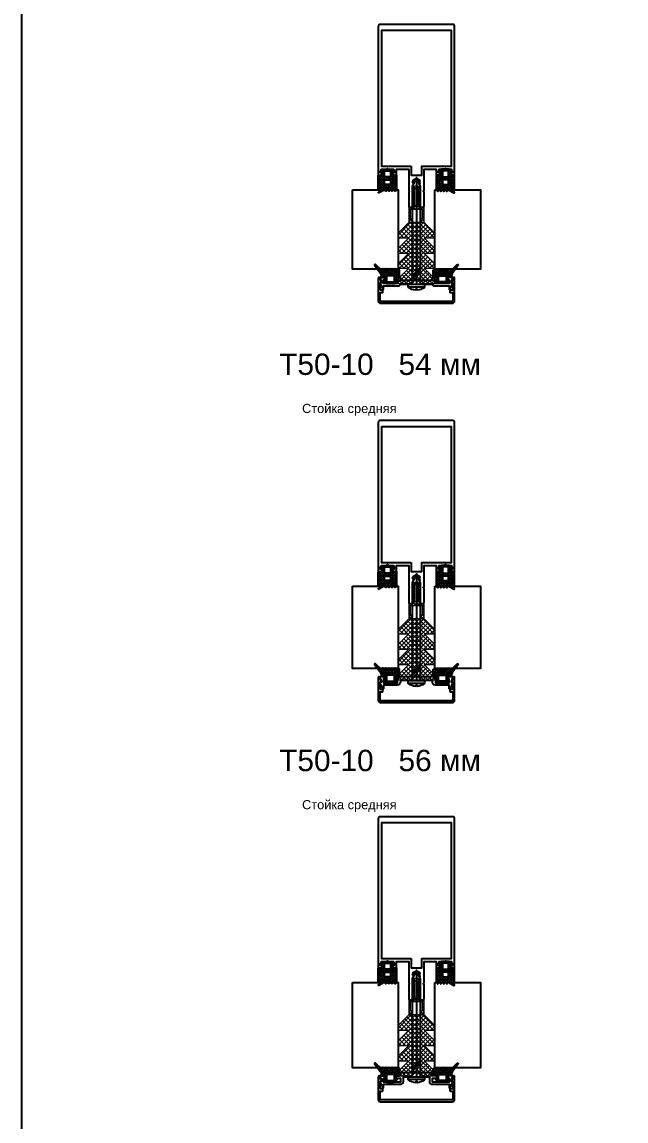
# Model space of a CAD drawing. Header units: millimetres. Extents: x 1744 to 18744, y -2272 to 2782.
# Drawn here: x 13841 to 14237, y 690 to 1411 of the extents above; entities that cross this region are included whole.
import ezdxf

# ---------------------------------------------------------------- set-up
doc = ezdxf.new("R2010")
doc.units = ezdxf.units.MM
doc.layers.add('Steklopaket', color=5, linetype='Continuous')
doc.layers.add('подписи', color=7, linetype='Continuous')
doc.layers.add('Уплотнители', color=1, linetype='Continuous', lineweight=20)
doc.layers.add('Штриховка', color=1, linetype='Continuous', lineweight=5)
doc.styles.get("Standard").update_dxf_attribs({"font": 'arial.ttf'})

# ---------------------------------------------------------------- blocks, each defined once
blk = doc.blocks.new('КП45548')
at = {"color": 146, "true_color": 0x105689}
blk.add_lwpolyline([(-25, 21.5, 0.414214), (-24.5, 21), (-23.57, 21, 0.116434), (-23.44, 21.03), (-22.67, 21.42, 0.284079), (-22.5, 21.69), (-22.5, 22.2, 0.414214), (-22.8, 22.5), (-23.5, 22.5), (-23.5, 24), (-23.09, 24.41, 0.198912), (-23, 24.62), (-23, 25), (-19.44, 25, 0.284079), (-19.17, 25.17), (-19, 25.5), (-18.83, 25.17, 0.284079), (-18.56, 25), (-15, 25), (-15, 24.62, 0.198912), (-14.91, 24.41), (-14.5, 24), (-14.5, 22.5), (-15.2, 22.5, 0.414214), (-15.5, 22.2), (-15.5, 21.69, 0.284079), (-15.33, 21.42), (-14.56, 21.03, 0.116434), (-14.43, 21), (-13.5, 21, 0.414214), (-13, 21.5), (-13, 25), (-5, 25), (-5, 11.12, 0.198912), (-4.91, 10.91), (-4.5, 10.5), (-4.91, 10.09, 0.198912), (-5, 9.88), (-5, 0.5, 0.414214), (-4.5, 0), (-3.12, 0, 0.198912), (-2.91, 0.09), (-2.09, 0.91, 0.198912), (-2, 1.12), (-2, 1.46, 0.284079), (-2.17, 1.73), (-2.5, 1.9), (-2.17, 2.07, 0.284079), (-2, 2.34), (-2, 3.26, 0.284079), (-2.17, 3.53), (-2.5, 3.7), (-2.17, 3.87, 0.284079), (-2, 4.14), (-2, 5.06, 0.284079), (-2.17, 5.33), (-2.5, 5.5), (-2.17, 5.67, 0.284079), (-2, 5.94), (-2, 6.86, 0.284079), (-2.17, 7.13), (-2.5, 7.3), (-2.17, 7.47, 0.284079), (-2, 7.74), (-2, 8.66, 0.284079), (-2.17, 8.93), (-2.5, 9.1), (-2.17, 9.27, 0.284079), (-2, 9.54), (-2, 10.46, 0.284079), (-2.17, 10.73), (-2.5, 10.9), (-2.17, 11.07, 0.284079), (-2, 11.34), (-2, 12.26, 0.284079), (-2.17, 12.53), (-2.5, 12.7), (-2.17, 12.87, 0.284079), (-2, 13.14), (-2, 14.06, 0.284079), (-2.17, 14.33), (-2.5, 14.5), (-2.17, 14.67, 0.284079), (-2, 14.94), (-2, 15.86, 0.284079), (-2.17, 16.13), (-2.5, 16.3), (-2, 18), (0, 19), (2, 18), (2, 17.64, 0.284079), (2.17, 17.37), (2.5, 17.2), (2.17, 17.03, 0.284079), (2, 16.76), (2, 15.84, 0.284079), (2.17, 15.57), (2.5, 15.4), (2.17, 15.23, 0.284079), (2, 14.96), (2, 14.04, 0.284079), (2.17, 13.77), (2.5, 13.6), (2.17, 13.43, 0.284079), (2, 13.16), (2, 12.24, 0.284079), (2.17, 11.97), (2.5, 11.8), (2.17, 11.63, 0.284079), (2, 11.36), (2, 10.44, 0.284079), (2.17, 10.17), (2.5, 10), (2.17, 9.83, 0.284079), (2, 9.56), (2, 8.64, 0.284079), (2.17, 8.37), (2.5, 8.2), (2.17, 8.03, 0.284079), (2, 7.76), (2, 6.84, 0.284079), (2.17, 6.57), (2.5, 6.4), (2.17, 6.23, 0.284079), (2, 5.96), (2, 5.04, 0.284079), (2.17, 4.77), (2.5, 4.6), (2.17, 4.43, 0.284079), (2, 4.16), (2, 3.24, 0.284079), (2.17, 2.97), (2.5, 2.8), (2.17, 2.63, 0.284079), (2, 2.36), (2, 1.12, 0.198912), (2.09, 0.91), (2.91, 0.09, 0.198912), (3.12, 0), (4.5, 0, 0.414214), (5, 0.5), (5, 9.88, 0.198912), (4.91, 10.09), (4.5, 10.5), (4.91, 10.91, 0.198912), (5, 11.12), (5, 25), (13, 25), (13, 21.5, 0.414214), (13.5, 21), (14.43, 21, 0.116434), (14.56, 21.03), (15.33, 21.42, 0.284079), (15.5, 21.69), (15.5, 22.2, 0.414214), (15.2, 22.5), (14.5, 22.5), (14.5, 24), (14.91, 24.41, 0.198912), (15, 24.62), (15, 25), (18.56, 25, 0.284079), (18.83, 25.17), (19, 25.5), (19.17, 25.17, 0.284079), (19.44, 25), (23, 25), (23, 24.62, 0.198912), (23.09, 24.41), (23.5, 24), (23.5, 22.5), (22.8, 22.5, 0.414214), (22.5, 22.2), (22.5, 21.69, 0.284079), (22.67, 21.42), (23.44, 21.03, 0.116434), (23.57, 21), (24.5, 21, 0.414214), (25, 21.5), (25, 119, 0.414214), (24, 120), (-24, 120, 0.414214), (-25, 119)], format="xyb", close=True, dxfattribs=at)
blk.add_lwpolyline([(-3.5, 27), (-3.5, 21), (3.5, 21), (3.5, 27), (23, 27), (23, 116), (-23, 116), (-23, 27)], close=True, dxfattribs=at)
blk = doc.blocks.new('ТПУ-6002')
at = {"true_color": 0xafd9aa}
h = blk.add_hatch(dxfattribs=at)
h.set_pattern_fill('ANSI37', color=9, scale=10, angle=180, style=0)
h.set_pattern_definition([(225, (359.6389, 110.4286), (0.8838835, -0.8838835), []), (315, (359.6389, 110.4286), (0.8838835, 0.8838835), [])])
edge = h.paths.add_edge_path(flags=16)
edge.add_line((1.75, -1), (-1.75, -1))
edge.add_arc((-1.75, -1.25), 0.25, 90, 180)
edge.add_line((-2, -1.25), (-2, -4.75))
edge.add_arc((-1.75, -4.75), 0.25, 180, 270)
edge.add_line((-1.75, -5), (1.75, -5))
edge.add_arc((1.75, -4.75), 0.25, 270, 360)
edge.add_line((2, -4.75), (2, -1.25))
edge.add_arc((1.75, -1.25), 0.25, 0, 90)
edge = h.paths.add_edge_path()
edge.add_line((2.37, -12.66), (4.04, -13.57))
edge.add_arc((4.16, -13.35), 0.25, 241.51963, 270)
edge.add_line((4.16, -13.6), (5.75, -13.6))
edge.add_arc((5.75, -13.35), 0.25, 270, 360)
edge.add_line((6, -13.35), (6, -4.25))
edge.add_arc((5.75, -4.25), 0.25, 0, 90)
edge.add_line((5.75, -4), (3.25, -4))
edge.add_arc((3.25, -3.75), 0.25, 180, 270, ccw=False)
edge.add_line((3, -3.75), (3, -2.25))
edge.add_arc((3.25, -2.25), 0.25, 90, 180, ccw=False)
edge.add_line((3.25, -2), (3.9, -2))
edge.add_arc((3.9, -1.75), 0.25, 270, 405.06464)
edge.add_line((4.08, -1.57), (2.57, -0.07))
edge.add_arc((2.4, -0.25), 0.25, 45.06464, 90)
edge.add_line((2.4, 0), (-2.4, 0))
edge.add_arc((-2.4, -0.25), 0.25, 90, 134.93536)
edge.add_line((-2.57, -0.07), (-4.08, -1.57))
edge.add_arc((-3.9, -1.75), 0.25, 134.93536, 270)
edge.add_line((-3.9, -2), (-3.25, -2))
edge.add_arc((-3.25, -2.25), 0.25, 0, 90, ccw=False)
edge.add_line((-3, -2.25), (-3, -3.75))
edge.add_arc((-3.25, -3.75), 0.25, -90, 0, ccw=False)
edge.add_line((-3.25, -4), (-5.75, -4))
edge.add_arc((-5.75, -4.25), 0.25, 90, 180)
edge.add_line((-6, -4.25), (-6, -13.5))
edge.add_arc((-5.75, -13.5), 0.25, 180, 225)
edge.add_line((-5.93, -13.67), (-5.18, -14.42))
edge.add_arc((-5, -14.25), 0.25, 225, 315)
edge.add_line((-4.82, -14.42), (-4.18, -13.78))
edge.add_arc((-4, -13.95), 0.25, 45, 135, ccw=False)
edge.add_line((-3.82, -13.78), (-3.18, -14.42))
edge.add_arc((-3, -14.25), 0.25, 225, 315)
edge.add_line((-2.82, -14.42), (-2.18, -13.78))
edge.add_arc((-2, -13.95), 0.25, 45, 135, ccw=False)
edge.add_line((-1.82, -13.78), (-1.18, -14.42))
edge.add_arc((-1, -14.25), 0.25, 225, 315)
edge.add_line((-0.82, -14.42), (-0.18, -13.78))
edge.add_arc((0, -13.95), 0.25, 45, 135, ccw=False)
edge.add_line((0.18, -13.78), (0.82, -14.42))
edge.add_arc((1, -14.25), 0.25, 225, 315)
edge.add_line((1.18, -14.42), (1.87, -13.73))
edge.add_arc((2.04, -13.91), 0.25, 61.51963, 135, ccw=False)
edge.add_line((2.16, -13.69), (5.63, -15.57))
edge.add_arc((5.75, -15.35), 0.25, 241.51963, 421.51963)
edge.add_line((5.87, -15.13), (2.13, -13.1))
edge.add_arc((2.25, -12.88), 0.25, 61.51963, 241.51963, ccw=False)
edge = h.paths.add_edge_path(flags=16)
edge.add_line((1.75, -7), (-1.75, -7))
edge.add_arc((-1.75, -7.25), 0.25, 90, 180)
edge.add_line((-2, -7.25), (-2, -9.75))
edge.add_arc((-1.75, -9.75), 0.25, 180, 270)
edge.add_line((-1.75, -10), (1.75, -10))
edge.add_arc((1.75, -9.75), 0.25, 270, 360)
edge.add_line((2, -9.75), (2, -7.25))
edge.add_arc((1.75, -7.25), 0.25, 0, 90)
at = {"color": 9, "true_color": 0xafd9aa}
for points in [[(2.37, -12.66), (4.04, -13.57, 0.124913), (4.16, -13.6), (5.75, -13.6, 0.414214), (6, -13.35), (6, -4.25, 0.414214), (5.75, -4), (3.25, -4, -0.414214), (3, -3.75), (3, -2.25, -0.414214), (3.25, -2), (3.9, -2, 0.668587), (4.08, -1.57), (2.57, -0.07, 0.198619), (2.4, 0), (-2.4, 0, 0.198619), (-2.57, -0.07), (-4.08, -1.57, 0.668587), (-3.9, -2), (-3.25, -2, -0.414214), (-3, -2.25), (-3, -3.75, -0.414214), (-3.25, -4), (-5.75, -4, 0.414214), (-6, -4.25), (-6, -13.5, 0.198912), (-5.93, -13.67), (-5.18, -14.42, 0.414214), (-4.82, -14.42), (-4.18, -13.78, -0.414214), (-3.82, -13.78), (-3.18, -14.42, 0.414214), (-2.82, -14.42), (-2.18, -13.78, -0.414214), (-1.82, -13.78), (-1.18, -14.42, 0.414214), (-0.82, -14.42), (-0.18, -13.78, -0.414214), (0.18, -13.78), (0.82, -14.42, 0.414214), (1.18, -14.42), (1.87, -13.73, -0.332076), (2.16, -13.69), (5.63, -15.57, 1), (5.87, -15.13), (2.13, -13.1, -1)], [(1.75, -1), (-1.75, -1, 0.414214), (-2, -1.25), (-2, -4.75, 0.414214), (-1.75, -5), (1.75, -5, 0.414214), (2, -4.75), (2, -1.25, 0.414214)], [(1.75, -7), (-1.75, -7, 0.414214), (-2, -7.25), (-2, -9.75, 0.414214), (-1.75, -10), (1.75, -10, 0.414214), (2, -9.75), (2, -7.25, 0.414214)]]:
    blk.add_lwpolyline(points, format="xyb", close=True, dxfattribs=at)
blk = doc.blocks.new('КПС 917')
blk.add_lwpolyline([(10.5, 1.08), (0.62, 1.08, 0.198912), (0.41, 0.99), (0, 0.58), (-0.41, 0.99, 0.198912), (-0.62, 1.08), (-10.5, 1.08, 0.414214), (-11.5, 2.08), (-21.5, 2.08), (-21.5, 4.28, 0.414214), (-21.8, 4.58), (-21.83, 4.58, 0.291473), (-22.1, 4.41), (-23.77, 0.83, 0.414214), (-23.63, 0.43), (-22.87, 0.08, -0.414214), (-22.73, -0.32), (-23.97, -2.99, 0.548619), (-23.7, -3.42), (-21.57, -3.42, 0.116434), (-21.44, -3.39), (-20.67, -3, 0.284079), (-20.5, -2.73), (-20.5, -2.22, 0.414214), (-20.8, -1.92), (-21.5, -1.92), (-21.5, 0.58), (-12.5, 0.58), (-12.5, -1.92), (-13.2, -1.92, 0.414214), (-13.5, -2.22), (-13.5, -2.73, 0.284079), (-13.33, -3), (-12.56, -3.39, 0.116434), (-12.43, -3.42), (-11, -3.42, 0.414214), (-10.5, -2.92), (-10.5, -1.42), (10.5, -1.42), (10.5, -2.92, 0.414214), (11, -3.42), (12.43, -3.42, 0.116434), (12.56, -3.39), (13.33, -3, 0.284079), (13.5, -2.73), (13.5, -2.22, 0.414214), (13.2, -1.92), (12.5, -1.92), (12.5, 0.58), (21.5, 0.58), (21.5, -1.92), (20.8, -1.92, 0.414214), (20.5, -2.22), (20.5, -2.73, 0.284079), (20.67, -3), (21.44, -3.39, 0.116434), (21.57, -3.42), (23.7, -3.42, 0.548619), (23.97, -2.99), (22.73, -0.32, -0.414214), (22.87, 0.08), (23.63, 0.43, 0.414214), (23.77, 0.83), (22.1, 4.41, 0.291473), (21.83, 4.58), (21.8, 4.58, 0.414214), (21.5, 4.28), (21.5, 2.08), (11.5, 2.08, 0.414214)], format="xyb", close=True)
blk = doc.blocks.new('ТПУ-007ММ')
at = {"true_color": 0xafd9aa}
h = blk.add_hatch(dxfattribs=at)
h.set_pattern_fill('ANSI37', color=9, scale=10, angle=180, style=0)
h.set_pattern_definition([(225, (-3851.0623, 2334.4012), (0.88388348, -0.88388348), []), (315, (-3851.0623, 2334.4012), (0.88388348, 0.88388348), [])])
edge = h.paths.add_edge_path(flags=16)
edge.add_line((2.1, -1), (-2.1, -1))
edge.add_arc((-2.1, -1.5), 0.5, 90, 180)
edge.add_line((-2.6, -1.5), (-2.6, -4.5))
edge.add_arc((-2.1, -4.5), 0.5, 180, 270)
edge.add_line((-2.1, -5), (2.1, -5))
edge.add_arc((2.1, -4.5), 0.5, 270, 360)
edge.add_line((2.6, -4.5), (2.6, -1.5))
edge.add_arc((2.1, -1.5), 0.5, 0, 90)
edge = h.paths.add_edge_path()
edge.add_arc((-3.85, -2.25), 0.25, 0, 90, ccw=False)
edge.add_line((-3.6, -2.25), (-3.6, -3.75))
edge.add_arc((-3.85, -3.75), 0.25, -90, 0, ccw=False)
edge.add_line((-3.85, -4), (-5.75, -4))
edge.add_arc((-5.75, -4.25), 0.25, 90, 180)
edge.add_line((-6, -4.25), (-6, -8.62))
edge.add_arc((-5.8, -8.62), 0.2, 180, 225)
edge.add_line((-5.94, -8.76), (-5.18, -9.53))
edge.add_arc((-5, -9.35), 0.25, 225, 315)
edge.add_line((-4.82, -9.53), (-4.18, -8.88))
edge.add_arc((-4, -9.06), 0.25, 45, 135, ccw=False)
edge.add_line((-3.82, -8.88), (-3.18, -9.53))
edge.add_arc((-3, -9.35), 0.25, 225, 315)
edge.add_line((-2.82, -9.53), (-2.18, -8.88))
edge.add_arc((-2, -9.06), 0.25, 45, 135, ccw=False)
edge.add_line((-1.82, -8.88), (-1.18, -9.53))
edge.add_arc((-1, -9.35), 0.25, 225, 315)
edge.add_line((-0.82, -9.53), (-0.18, -8.88))
edge.add_arc((0, -9.06), 0.25, 45, 135, ccw=False)
edge.add_line((0.18, -8.88), (0.82, -9.53))
edge.add_arc((1, -9.35), 0.25, 225, 315)
edge.add_line((1.18, -9.53), (1.82, -8.88))
edge.add_arc((2, -9.06), 0.25, 45, 135, ccw=False)
edge.add_line((2.18, -8.88), (2.82, -9.53))
edge.add_arc((3, -9.35), 0.25, 225, 315)
edge.add_line((3.18, -9.53), (3.82, -8.88))
edge.add_arc((4, -9.06), 0.25, 45, 135, ccw=False)
edge.add_line((4.18, -8.88), (4.82, -9.53))
edge.add_arc((5, -9.35), 0.25, 225, 315)
edge.add_line((5.18, -9.53), (5.82, -8.88))
edge.add_arc((6, -9.06), 0.25, 45, 135, ccw=False)
edge.add_line((6.18, -8.88), (9.82, -12.42))
edge.add_arc((10, -12.25), 0.25, 225, 315)
edge.add_line((10.18, -12.42), (10.39, -12.21))
edge.add_arc((10.21, -12.04), 0.25, 315, 380.22486)
edge.add_line((10.44, -11.95), (6.8, -7.06))
edge.add_arc((10, -4.67), 4, 180, 216.76049, ccw=False)
edge.add_line((6, -4.67), (6, -4.3))
edge.add_arc((5.7, -4.3), 0.3, 360, 450)
edge.add_line((5.7, -4), (3.85, -4))
edge.add_arc((3.85, -3.75), 0.25, 180, 270, ccw=False)
edge.add_line((3.6, -3.75), (3.6, -2.25))
edge.add_arc((3.85, -2.25), 0.25, 90, 180, ccw=False)
edge.add_line((3.85, -2), (4.1, -2))
edge.add_arc((4.1, -1.75), 0.25, 270, 405.06464)
edge.add_line((4.28, -1.57), (2.57, -0.07))
edge.add_arc((2.4, -0.25), 0.25, 45.06464, 90)
edge.add_line((2.4, 0), (-2.4, 0))
edge.add_arc((-2.4, -0.25), 0.25, 90, 134.93536)
edge.add_line((-2.57, -0.07), (-4.28, -1.57))
edge.add_arc((-4.1, -1.75), 0.25, 134.93536, 270)
edge.add_line((-4.1, -2), (-3.85, -2))
at = {"color": 9, "true_color": 0xafd9aa}
for points in [[(-3.85, -2, -0.414214), (-3.6, -2.25), (-3.6, -3.75, -0.414214), (-3.85, -4), (-5.75, -4, 0.414214), (-6, -4.25), (-6, -8.62, 0.198912), (-5.94, -8.76), (-5.18, -9.53, 0.414214), (-4.82, -9.53), (-4.18, -8.88, -0.414214), (-3.82, -8.88), (-3.18, -9.53, 0.414214), (-2.82, -9.53), (-2.18, -8.88, -0.414214), (-1.82, -8.88), (-1.18, -9.53, 0.414214), (-0.82, -9.53), (-0.18, -8.88, -0.414214), (0.18, -8.88), (0.82, -9.53, 0.414214), (1.18, -9.53), (1.82, -8.88, -0.414214), (2.18, -8.88), (2.82, -9.53, 0.414214), (3.18, -9.53), (3.82, -8.88, -0.414214), (4.18, -8.88), (4.82, -9.53, 0.414214), (5.18, -9.53), (5.82, -8.88, -0.414214), (6.18, -8.88), (9.82, -12.42, 0.414214), (10.18, -12.42), (10.39, -12.21, 0.292538), (10.44, -11.95), (6.8, -7.06, -0.161788), (6, -4.67), (6, -4.3, 0.414214), (5.7, -4), (3.85, -4, -0.414214), (3.6, -3.75), (3.6, -2.25, -0.414214), (3.85, -2), (4.1, -2, 0.668587), (4.28, -1.57), (2.57, -0.07, 0.198619), (2.4, 0), (-2.4, 0, 0.198619), (-2.57, -0.07), (-4.28, -1.57, 0.668587), (-4.1, -2)], [(2.1, -1), (-2.1, -1, 0.414214), (-2.6, -1.5), (-2.6, -4.5, 0.414214), (-2.1, -5), (2.1, -5, 0.414214), (2.6, -4.5), (2.6, -1.5, 0.414214)]]:
    blk.add_lwpolyline(points, format="xyb", close=True, dxfattribs=at)
blk = doc.blocks.new('КП45310')
at = {"color": 0}
blk.add_lwpolyline([(23.8, -4.26), (23.8, -8.78, -0.279739), (23.48, -9.31, 0.401559), (23.17, -10.23), (24.24, -12.52, 0.802585), (25, -12.36), (25, 2.74, 0.414214), (23.5, 4.24), (-23.5, 4.24, 0.414214), (-25, 2.74), (-25, -12.36, 0.802585), (-24.24, -12.52), (-23.17, -10.23, 0.401559), (-23.48, -9.31, -0.279739), (-23.8, -8.78), (-23.8, -4.26), (-22.3, -4.26, 0.414214), (-22, -3.96), (-22, -3.06, 0.414214), (-22.3, -2.76), (-23.8, -2.76), (-23.8, 2.74, -0.414214), (-23.5, 3.04), (23.5, 3.04, -0.414214), (23.8, 2.74), (23.8, -2.76), (22.3, -2.76, 0.414214), (22, -3.06), (22, -3.96, 0.414214), (22.3, -4.26)], format="xyb", close=True, dxfattribs=at)
blk = doc.blocks.new('ВС 5.5х70 А2 DIN7981')
for p, q in [((0, 0), (0, -70)), ((-5.4, -71.69), (5.4, -71.69))]:
    blk.add_line(p, q)
for points in [[(2.75, -70), (2.75, -5.9), (0, 0), (-2.75, -5.9), (-2.75, -70)], [(-2.75, -66.67), (2.75, -61.17), (2.75, -58.88), (-2.75, -64.38)]]:
    blk.add_lwpolyline(points, close=True)
blk.add_lwpolyline([(-0.39, -73.94, -0.161849), (-5.22, -72.08, -0.223888), (-5.4, -71.69), (-5.4, -70), (5.4, -70), (5.4, -71.69, -0.223888), (5.22, -72.08, -0.161849), (0.39, -73.94), (0.39, -73.24), (-0.39, -73.24)], format="xyb", close=True)
blk = doc.blocks.new('Т50-03')
at = {"layer": 'Штриховка', "lineweight": 5}
h = blk.add_hatch(dxfattribs=at)
h.set_pattern_fill('ANSI37', color=256, scale=11.2, angle=90, style=0)
h.set_pattern_definition([(135, (-7152.173, 3902.1519), (-0.9899495, -0.9899495), []), (225, (-7152.173, 3902.1519), (0.9899495, -0.9899495), [])])
edge = h.paths.add_edge_path()
edge.add_arc((-20.75, -3.75), 1.25, 9.2818, 180)
edge.add_line((-22, -3.75), (-22, -4.7))
edge.add_arc((-21.7, -4.7), 0.3, 180, 270)
edge.add_line((-21.7, -5), (-12.3, -5))
edge.add_arc((-12.3, -4.7), 0.3, 270, 360)
edge.add_line((-12, -4.7), (-12, -2.3))
edge.add_arc((-11.7, -2.3), 0.3, 90, 180, ccw=False)
edge.add_line((-11.7, -2), (-5.2, -2))
edge.add_arc((-5, -2), 0.2, 180, 360)
edge.add_line((-4.8, -2), (0, -2))
edge.add_arc((0, 0), 2, 270, 450)
edge.add_line((0, 2), (-4.8, 2))
edge.add_arc((-5, 2), 0.2, 0, 180)
edge.add_line((-5.2, 2), (-11.7, 2))
edge.add_arc((-11.7, 2.3), 0.3, 180, 270, ccw=False)
edge.add_line((-12, 2.3), (-12, 4.7))
edge.add_arc((-12.3, 4.7), 0.3, 0, 90)
edge.add_line((-12.3, 5), (-21.7, 5))
edge.add_arc((-21.7, 4.7), 0.3, 90, 180)
edge.add_line((-22, 4.7), (-22, 3.75))
edge.add_arc((-20.75, 3.75), 1.25, 180, 350.7182)
edge.add_arc((-19.22, 3.5), 0.3, 90, 170.7182, ccw=False)
edge.add_line((-19.22, 3.8), (-13.2, 3.8))
edge.add_line((-13.2, 3.8), (-13.2, 0.82))
edge.add_arc((-12.9, 0.82), 0.3, 180, 225)
edge.add_line((-13.11, 0.61), (-12.5, 0))
edge.add_line((-12.5, 0), (-13.11, -0.61))
edge.add_arc((-12.9, -0.82), 0.3, 135, 180)
edge.add_line((-13.2, -0.82), (-13.2, -3.8))
edge.add_line((-13.2, -3.8), (-19.22, -3.8))
edge.add_arc((-19.22, -3.5), 0.3, 189.2818, 270, ccw=False)
edge = h.paths.add_edge_path(flags=16)
edge.add_line((-11, 1), (0, 1))
edge.add_arc((0, 0), 1, -90, 90, ccw=False)
edge.add_line((0, -1), (-11, -1))
edge.add_line((-11, -1), (-11, 1))
at = {"layer": 'Уплотнители'}
for points in [[(-19.52, -3.55, 0.922113), (-22, -3.75), (-22, -4.7, 0.414214), (-21.7, -5), (-12.3, -5, 0.414214), (-12, -4.7), (-12, -2.3, -0.414214), (-11.7, -2), (-5.2, -2, 1), (-4.8, -2), (0, -2, 1), (0, 2), (-4.8, 2, 1), (-5.2, 2), (-11.7, 2, -0.414214), (-12, 2.3), (-12, 4.7, 0.414214), (-12.3, 5), (-21.7, 5, 0.414214), (-22, 4.7), (-22, 3.75, 0.922113), (-19.52, 3.55, -0.367523), (-19.22, 3.8), (-13.2, 3.8), (-13.2, 0.82, 0.198912), (-13.11, 0.61), (-12.5, 0), (-13.11, -0.61, 0.198912), (-13.2, -0.82), (-13.2, -3.8), (-19.22, -3.8, -0.367523)], [(-11, 1), (0, 1, -1), (0, -1), (-11, -1)]]:
    blk.add_lwpolyline(points, format="xyb", close=True, dxfattribs=at)
blk = doc.blocks.new('Т50-10')
at = {"layer": 'Штриховка', "lineweight": 5, "true_color": 0x5e67af}
h = blk.add_hatch(dxfattribs=at)
h.set_pattern_fill('NET', color=165, scale=16, angle=-45, style=0)
h.set_pattern_definition([(315, (4299.9565, 8121.2784), (1.41421356, 1.41421356), []), (45, (4299.9565, 8121.2784), (-1.41421356, 1.41421356), [])])
h.paths.add_polyline_path([(-40, -3), (-40, -12), (-37, -12), (-30, -5), (-30, -12), (-27, -12), (-20, -5), (-20, -12), (-17, -12), (-10, -5), (-10, -12), (-7, -12), (0, -5), (0, 5), (-7, 12), (-10, 12), (-10, 5), (-17, 12), (-20, 12), (-20, 5), (-27, 12), (-30, 12), (-30, 5), (-37, 12), (-40, 12), (-40, 3), (-37, 0)])
at = {"layer": 'Уплотнители', "color": 165, "true_color": 0x5e67af}
blk.add_line((-37, 0), (-1.5, 0), dxfattribs=at)
blk.add_lwpolyline([(-40, -3), (-40, -12), (-37, -12), (-30, -5), (-30, -12), (-27, -12), (-20, -5), (-20, -12), (-17, -12), (-10, -5), (-10, -12), (-7, -12), (0, -5), (0, 5), (-7, 12), (-10, 12), (-10, 5), (-17, 12), (-20, 12), (-20, 5), (-27, 12), (-30, 12), (-30, 5), (-37, 12), (-40, 12), (-40, 3), (-37, 0)], close=True, dxfattribs=at)
blk = doc.blocks.new('КП45313-2')
blk.add_lwpolyline([(-12.43, -2.6, -0.116434), (-12.56, -2.57), (-13.33, -2.18, -0.284079), (-13.5, -1.92), (-13.5, -1.4, -0.414214), (-13.2, -1.1), (-12.5, -1.1), (-12.5, 1.4), (-21.5, 1.4), (-21.5, -1.1), (-20.8, -1.1, -0.414214), (-20.5, -1.4), (-20.5, -1.92, -0.284079), (-20.67, -2.18), (-21.44, -2.57, -0.116434), (-21.57, -2.6), (-23.7, -2.6, -0.548619), (-23.97, -2.17), (-22.73, 0.5, 0.414214), (-22.87, 0.89), (-23.63, 1.25, -0.414214), (-23.77, 1.64), (-22.1, 5.23, -0.291473), (-21.83, 5.4), (-21.8, 5.4, -0.414214), (-21.5, 5.1), (-21.5, 2.9), (-12.5, 2.9, -0.414214), (-10.5, 0.9), (-10.5, -0.1), (-0.44, -0.1, -0.284079), (-0.17, -0.27), (0, -0.6), (0.17, -0.27, -0.284079), (0.44, -0.1), (10.5, -0.1), (10.5, 0.9, -0.414214), (12.5, 2.9), (21.5, 2.9), (21.5, 5.1, -0.414214), (21.8, 5.4), (21.83, 5.4, -0.291473), (22.1, 5.23), (23.77, 1.64, -0.414214), (23.63, 1.25), (22.87, 0.89, 0.414214), (22.73, 0.5), (23.97, -2.17, -0.548619), (23.7, -2.6), (21.57, -2.6, -0.116434), (21.44, -2.57), (20.67, -2.18, -0.284079), (20.5, -1.92), (20.5, -1.4, -0.414214), (20.8, -1.1), (21.5, -1.1), (21.5, 1.4), (12.5, 1.4), (12.5, -1.1), (13.2, -1.1, -0.414214), (13.5, -1.4), (13.5, -1.92, -0.284079), (13.33, -2.18), (12.56, -2.57, -0.116434), (12.43, -2.6)], format="xyb", close=True)
blk = doc.blocks.new('КПС 758')
blk.add_lwpolyline([(-23.77, 2.33, 0.414214), (-23.63, 1.93), (-22.87, 1.58, -0.414214), (-22.73, 1.18), (-23.97, -1.49, 0.548619), (-23.7, -1.92), (-21.57, -1.92, 0.116434), (-21.44, -1.89), (-20.67, -1.5, 0.284079), (-20.5, -1.23), (-20.5, -0.72, 0.414214), (-20.8, -0.42), (-21.5, -0.42), (-21.5, 2.08), (-10.5, 2.08), (-10.5, -0.42), (-13.2, -0.42, 0.414214), (-13.5, -0.72), (-13.5, -1.23, 0.284079), (-13.33, -1.5), (-12.56, -1.89, 0.116434), (-12.43, -1.92), (-10.5, -1.92), (-10.5, -2.92, 0.414214), (-9.5, -3.92), (9.5, -3.92, 0.414214), (10.5, -2.92), (10.5, -1.92), (12.43, -1.92, 0.116434), (12.56, -1.89), (13.33, -1.5, 0.284079), (13.5, -1.23), (13.5, -0.72, 0.414214), (13.2, -0.42), (10.5, -0.42), (10.5, 2.08), (21.5, 2.08), (21.5, -0.42), (20.8, -0.42, 0.414214), (20.5, -0.72), (20.5, -1.23, 0.284079), (20.67, -1.5), (21.44, -1.89, 0.116434), (21.57, -1.92), (23.7, -1.92, 0.548619), (23.97, -1.49), (22.73, 1.18, -0.414214), (22.87, 1.58), (23.63, 1.93, 0.414214), (23.77, 2.33), (22.1, 5.91, 0.291473), (21.83, 6.08), (21.8, 6.08, 0.414214), (21.5, 5.78), (21.5, 3.58), (10.5, 3.58, 0.414214), (8.5, 1.58), (8.5, -1.42), (0.62, -1.42, 0.198912), (0.41, -1.51), (0, -1.92), (-0.41, -1.51, 0.198912), (-0.62, -1.42), (-8.5, -1.42), (-8.5, 1.58, 0.414214), (-10.5, 3.58), (-21.5, 3.58), (-21.5, 5.78, 0.414214), (-21.8, 6.08), (-21.83, 6.08, 0.291473), (-22.1, 5.91)], format="xyb", close=True)

msp = doc.modelspace()

# ---------------------------------------------------------------- linework, layer by layer
msp.add_lwpolyline([(13841.269, 2576.164), (15437.817, 2576.164), (15437.817, -2272.042), (13841.269, -2272.042)], close=True)
at = {"layer": 'Steklopaket'}
for points in [[(14057.966, 1300.76), (14087.966, 1300.76), (14087.966, 1248.76), (14057.966, 1248.76)], [(14111.966, 1300.76), (14141.966, 1300.76), (14141.966, 1248.76), (14111.966, 1248.76)], [(14057.966, 1040.76), (14087.966, 1040.76), (14087.966, 986.76), (14057.966, 986.76)], [(14111.966, 1040.76), (14141.966, 1040.76), (14141.966, 986.76), (14111.966, 986.76)], [(14057.966, 780.76), (14087.966, 780.76), (14087.966, 724.76), (14057.966, 724.76)], [(14111.966, 780.76), (14141.966, 780.76), (14141.966, 724.76), (14111.966, 724.76)]]:
    msp.add_lwpolyline(points, close=True, dxfattribs=at)

# ---------------------------------------------------------------- block references
for name, p in [('КП45548', (14099.966, 1289.36)), ('ТПУ-6002', (14118.966, 1314.36)), ('ВС 5.5х70 А2 DIN7981', (14099.966, 1308.859)), ('КП45548', (14099.966, 1029.36)), ('ТПУ-6002', (14118.966, 1054.36)), ('ВС 5.5х70 А2 DIN7981', (14099.966, 1048.861)), ('КП45548', (14099.966, 769.36)), ('ТПУ-6002', (14118.966, 794.36)), ('ВС 5.5х70 А2 DIN7981', (14099.966, 788.861))]:
    msp.add_blockref(name, p)
at = {"xscale": -1}
for p in [(14080.966, 1314.36), (14080.966, 1054.36), (14080.966, 794.36)]:
    msp.add_blockref('ТПУ-6002', p, dxfattribs=at)
for name, p, rotation in [('Т50-03', (14099.966, 1301.36), 90), ('Т50-10', (14099.966, 1279.36), 90), ('ТПУ-007ММ', (14082.966, 1239.36), 180), ('КП45310', (14099.966, 1230.604), 180), ('КПС 917', (14099.966, 1239.941), 180), ('Т50-03', (14099.966, 1041.36), 90), ('Т50-10', (14099.966, 1019.36), 90), ('ТПУ-007ММ', (14082.966, 977.36), 180), ('КП45310', (14099.966, 968.604), 180), ('КП45313-2', (14099.966, 978.758), 180), ('Т50-03', (14099.966, 781.36), 90), ('Т50-10', (14099.966, 759.36), 90), ('ТПУ-007ММ', (14082.966, 715.36), 180), ('КПС 758', (14099.966, 717.443), 180), ('КП45310', (14099.966, 706.604), 180)]:
    msp.add_blockref(name, p, dxfattribs=dict(rotation=rotation))
at = {"xscale": -1, "rotation": 180}
for p in [(14116.966, 1239.36), (14116.966, 977.36), (14116.966, 715.36)]:
    msp.add_blockref('ТПУ-007ММ', p, dxfattribs=at)

# ---------------------------------------------------------------- texts
at = {"layer": 'подписи'}
for s, height, p in [('Т50-10   54 мм', 14, (14009.966, 1179.36)), ('Стойка средняя', 6, (14024.966, 1154.36)), ('Т50-10   56 мм', 14, (14009.966, 919.36)), ('Стойка средняя', 6, (14024.966, 894.36))]:
    msp.add_text(s, height=height, dxfattribs=at).set_placement(p)

doc.saveas('drawing.dxf')
